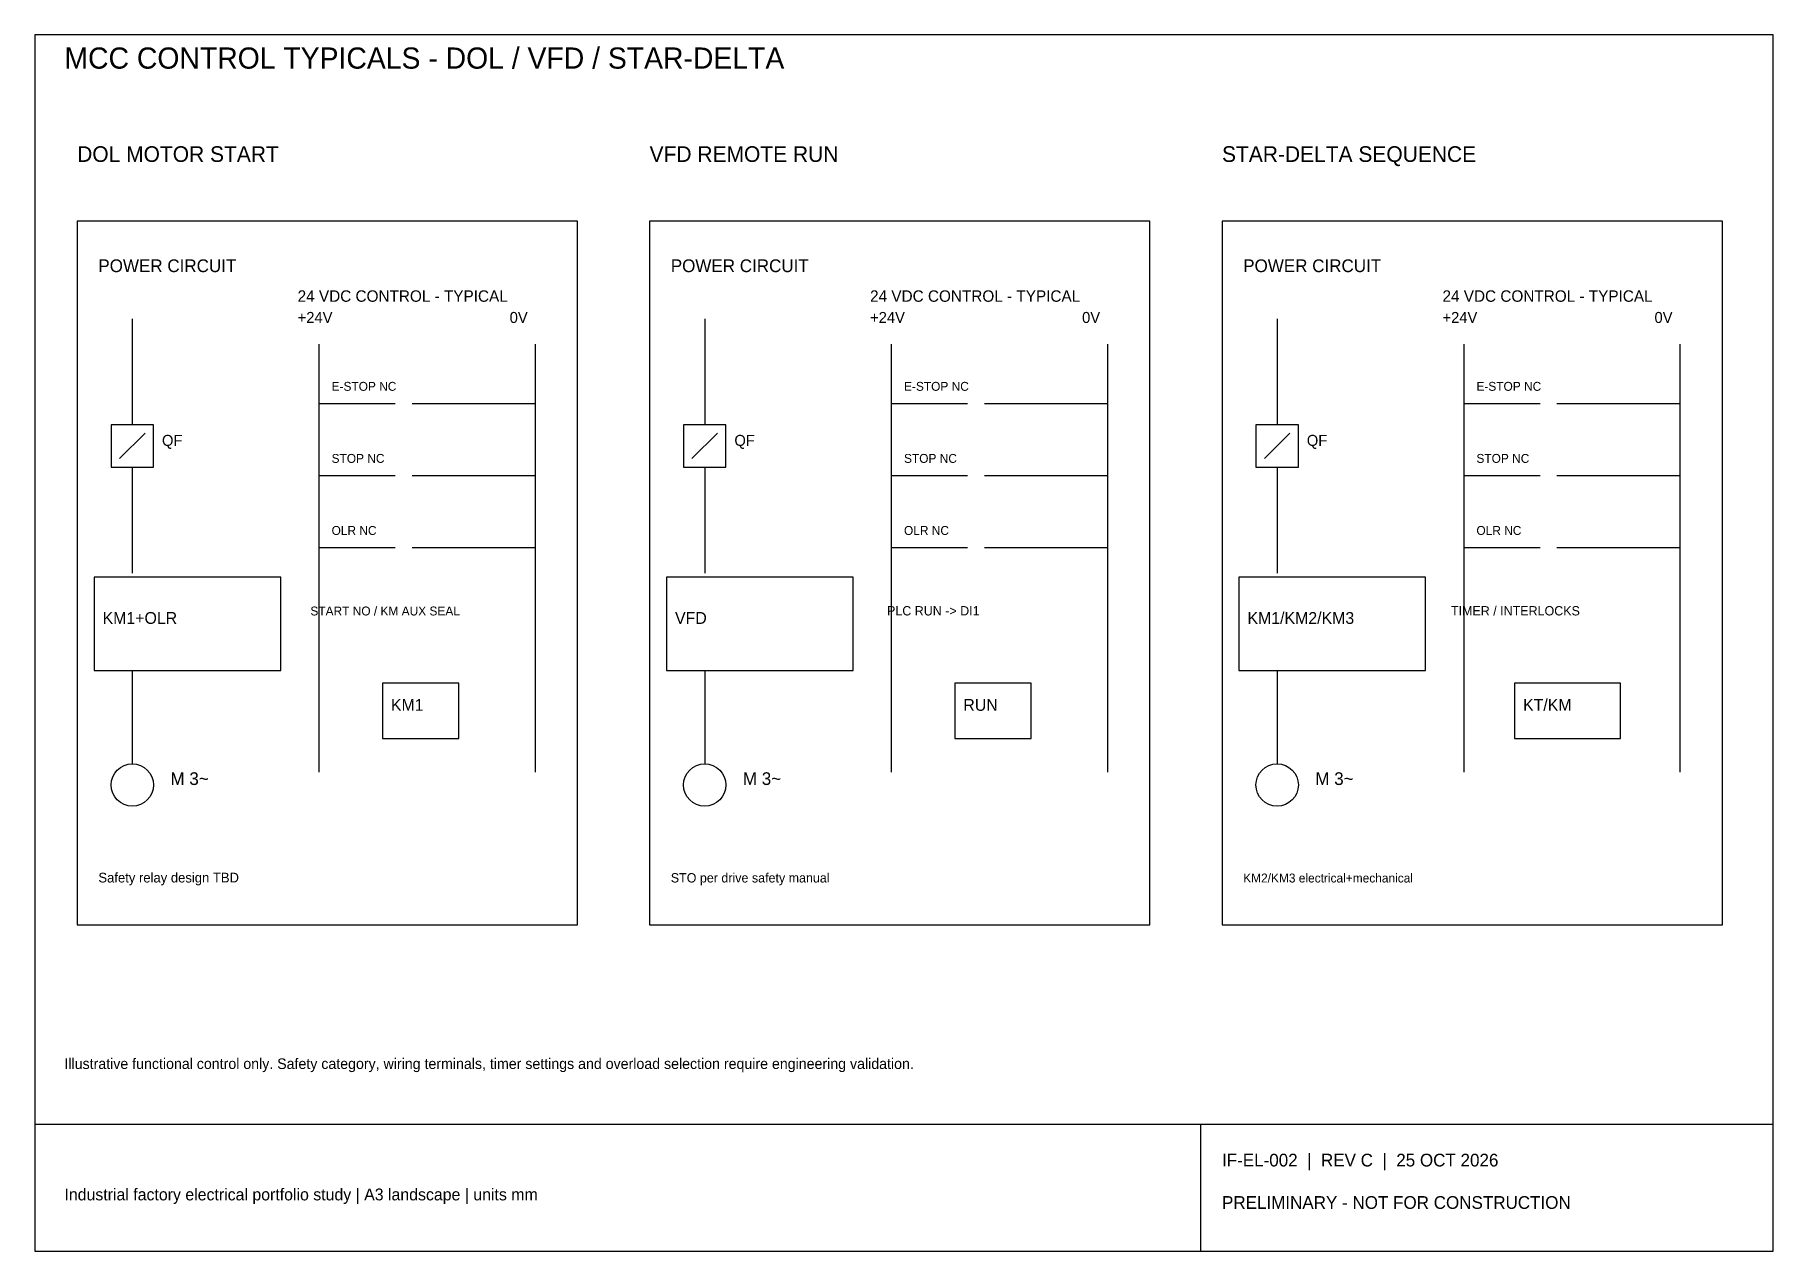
# Model space of a CAD drawing. Header units: millimetres. Extents: x 5 to 415, y 5 to 292.
import ezdxf

# ---------------------------------------------------------------- set-up
doc = ezdxf.new("R2010")
doc.units = ezdxf.units.MM
for name, color, linetype in [('ANNOT', 7, 'Continuous'), ('BORDER', 7, 'Continuous'), ('CONTROL', 5, 'Continuous'), ('EQUIPMENT', 3, 'Continuous'), ('POWER', 1, 'Continuous'), ('SAFETY', 2, 'Continuous')]:
    doc.layers.add(name, color=color, linetype=linetype)

msp = doc.modelspace()

# ---------------------------------------------------------------- linework, layer by layer
at = {"layer": 'BORDER'}
for p, q in [((5, 35), (415, 35)), ((280, 5), (280, 35))]:
    msp.add_line(p, q, dxfattribs=at)
msp.add_lwpolyline([(5, 5), (415, 5), (415, 292), (5, 292)], close=True, dxfattribs=at)
at = {"layer": 'CONTROL'}
for p, q in [((72, 219), (72, 118)), ((123, 219), (123, 118)), ((207, 219), (207, 118)), ((258, 219), (258, 118)), ((342, 219), (342, 118)), ((393, 219), (393, 118)), ((72, 205), (90, 205)), ((94, 205), (123, 205)), ((207, 205), (225, 205)), ((229, 205), (258, 205)), ((342, 205), (360, 205)), ((364, 205), (393, 205)), ((72, 188), (90, 188)), ((94, 188), (123, 188)), ((207, 188), (225, 188)), ((229, 188), (258, 188)), ((342, 188), (360, 188)), ((364, 188), (393, 188)), ((72, 171), (90, 171)), ((94, 171), (123, 171)), ((207, 171), (225, 171)), ((229, 171), (258, 171)), ((342, 171), (360, 171)), ((364, 171), (393, 171))]:
    msp.add_line(p, q, dxfattribs=at)
at = {"layer": 'EQUIPMENT'}
for points in [[(15, 82), (133, 82), (133, 248), (15, 248)], [(150, 82), (268, 82), (268, 248), (150, 248)], [(285, 82), (403, 82), (403, 248), (285, 248)], [(23, 190), (33, 190), (33, 200), (23, 200)], [(158, 190), (168, 190), (168, 200), (158, 200)], [(293, 190), (303, 190), (303, 200), (293, 200)], [(19, 142), (63, 142), (63, 164), (19, 164)], [(154, 142), (198, 142), (198, 164), (154, 164)], [(289, 142), (333, 142), (333, 164), (289, 164)], [(87, 126), (105, 126), (105, 139), (87, 139)], [(222, 126), (240, 126), (240, 139), (222, 139)], [(354, 126), (379, 126), (379, 139), (354, 139)]]:
    msp.add_lwpolyline(points, close=True, dxfattribs=at)
for centre in [(28, 115), (163, 115), (298, 115)]:
    msp.add_circle(centre, 5, dxfattribs=at)
at = {"layer": 'POWER'}
for p, q in [((28, 225), (28, 200)), ((163, 225), (163, 200)), ((298, 225), (298, 200)), ((25, 192), (31, 198)), ((160, 192), (166, 198)), ((295, 192), (301, 198)), ((28, 190), (28, 165)), ((163, 190), (163, 165)), ((298, 190), (298, 165)), ((28, 142), (28, 120)), ((163, 142), (163, 120)), ((298, 142), (298, 120))]:
    msp.add_line(p, q, dxfattribs=at)

# ---------------------------------------------------------------- texts
at = {"layer": 'ANNOT'}
for s, height, p in [('MCC CONTROL TYPICALS - DOL / VFD / STAR-DELTA', 5, (12, 284)), ('DOL MOTOR START', 3.7, (15, 262)), ('VFD REMOTE RUN', 3.7, (150, 262)), ('STAR-DELTA SEQUENCE', 3.7, (285, 262)), ('POWER CIRCUIT', 3, (20, 236)), ('POWER CIRCUIT', 3, (155, 236)), ('POWER CIRCUIT', 3, (290, 236)), ('24 VDC CONTROL - TYPICAL', 2.7, (67, 229)), ('24 VDC CONTROL - TYPICAL', 2.7, (202, 229)), ('24 VDC CONTROL - TYPICAL', 2.7, (337, 229)), ('+24V', 2.6, (67, 224)), ('0V', 2.6, (117, 224)), ('+24V', 2.6, (202, 224)), ('0V', 2.6, (252, 224)), ('+24V', 2.6, (337, 224)), ('0V', 2.6, (387, 224)), ('E-STOP NC', 2.1, (75, 208)), ('E-STOP NC', 2.1, (210, 208)), ('E-STOP NC', 2.1, (345, 208)), ('QF', 2.6, (35, 195)), ('QF', 2.6, (170, 195)), ('QF', 2.6, (305, 195)), ('STOP NC', 2.1, (75, 191)), ('STOP NC', 2.1, (210, 191)), ('STOP NC', 2.1, (345, 191)), ('OLR NC', 2.1, (75, 174)), ('OLR NC', 2.1, (210, 174)), ('OLR NC', 2.1, (345, 174)), ('KM1+OLR', 2.8, (21, 153)), ('START NO / KM AUX SEAL', 2.1, (70, 155)), ('VFD', 2.8, (156, 153)), ('PLC RUN -> DI1', 2.2, (206, 155)), ('KM1/KM2/KM3', 2.8, (291, 153)), ('TIMER / INTERLOCKS', 2.2, (339, 155)), ('KM1', 2.8, (89, 132.5)), ('RUN', 2.8, (224, 132.5)), ('KT/KM', 2.8, (356, 132.5)), ('M 3~', 3, (37, 115)), ('M 3~', 3, (172, 115)), ('M 3~', 3, (307, 115)), ('IF-EL-002  |  REV C  |  25 OCT 2026', 3, (285, 25)), ('Industrial factory electrical portfolio study | A3 landscape | units mm', 2.8, (12, 17))]:
    msp.add_text(s, height=height, dxfattribs=at).set_placement(p)
at = {"layer": 'SAFETY'}
for s, height, p in [('Safety relay design TBD', 2.3, (20, 92)), ('STO per drive safety manual', 2.2, (155, 92)), ('KM2/KM3 electrical+mechanical', 2.1, (290, 92)), ('Illustrative functional control only. Safety category, wiring terminals, timer settings and overload selection require engineering validation.', 2.5, (12, 48)), ('PRELIMINARY - NOT FOR CONSTRUCTION', 3, (285, 15))]:
    msp.add_text(s, height=height, dxfattribs=at).set_placement(p)

doc.saveas('drawing.dxf')
